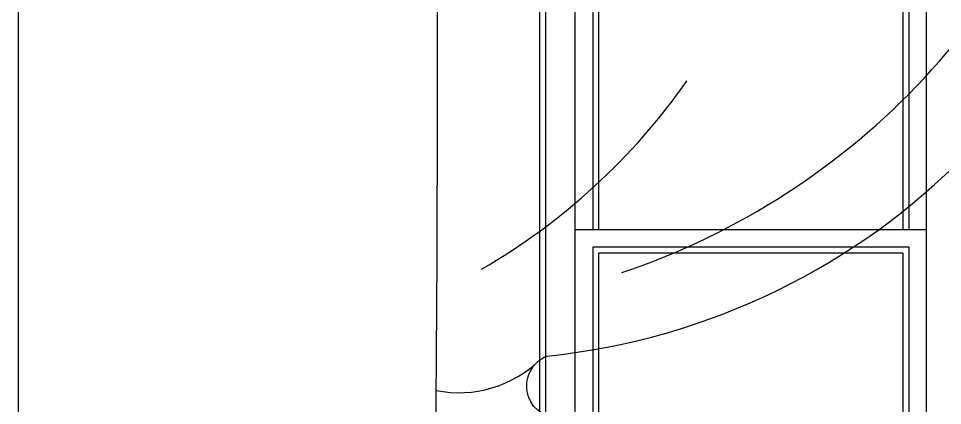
# Model space of a CAD drawing. Header units: metres. Extents: x 6109 to 10009, y 6120 to 9320.
# Drawn here: x 6109 to 7686, y 7720 to 8381 of the extents above; entities that cross this region are included whole.
import ezdxf

# ---------------------------------------------------------------- set-up
doc = ezdxf.new("R2010")
doc.units = ezdxf.units.M
for name, color, linetype in [('3', 3, 'Continuous'), ('4', 4, 'Continuous'), ('7', 7, 'Continuous')]:
    doc.layers.add(name, color=color, linetype=linetype)

msp = doc.modelspace()

# ---------------------------------------------------------------- hatches: boundary and pattern name
at = {"layer": '3'}
h = msp.add_hatch(dxfattribs=at)
h.set_pattern_fill('AR-RROOF', scale=490)
h.paths.add_polyline_path([(7799.02, 7060.21), (8319.02, 7060.21), (8319.02, 7980.21), (7799.02, 7980.21)])
h.paths.add_polyline_path([(7099.02, 7060.21), (7619.02, 7060.21), (7619.02, 7980.21), (7521.03, 7980.21, -0.1), (7099.02, 7816.67)])
h.paths.add_polyline_path([(8499.02, 7060.21), (9019.02, 7060.21), (9019.02, 7824.15, -0.08), (8654.97, 7980.21), (8499.02, 7980.21)])
h.paths.add_polyline_path([(7799.02, 8226.42), (7799.02, 8020.21), (8319.02, 8020.21), (8319.02, 8281.75, -0.13), (8059.02, 8870.21, -0.15)])

# ---------------------------------------------------------------- linework, layer by layer
msp.add_line((7009.02, 7020.21), (7009.02, 8820.21), dxfattribs=at)
for points in [[(7629.02, 8020.21), (7629.02, 8870.21)], [(7089.02, 8820.21), (7089.02, 8020.21)]]:
    msp.add_lwpolyline(points, dxfattribs=at)
msp.add_lwpolyline([(7629.02, 7990.21), (7089.02, 7990.21), (7089.02, 7050.21), (7629.02, 7050.21), (7629.02, 7990.21)], close=True, dxfattribs=at)
for centre, radius, start, end in [((6740.41, 9133.29), 1251.34, 288.57, 345.37), ((6345.99, 8909), 1104.65, 300.06, 324.92)]:
    msp.add_arc(centre, radius, start, end, dxfattribs=at)
at = {"layer": '4'}
for p, q in [((6109.02, 6120.21), (6109.02, 9238.21)), ((7659.02, 7020.21), (7659.02, 8870.21)), ((6999.02, 7020.21), (6999.02, 8820.21)), ((7059.02, 7020.21), (7059.02, 8820.21)), ((7659.02, 8020.21), (7059.02, 8020.21))]:
    msp.add_line(p, q, dxfattribs=at)
msp.add_lwpolyline([(7104.12, 6155.8, 0.05), (7029.13, 7698.37, -0.8), (7010.38, 7804.54, 0.36), (8059.02, 8870.21, 0.27)], format="xyb", dxfattribs=at)
msp.add_arc((-66764.89, 8329.28), 73589.19, 358.29, 0.35, dxfattribs=at)
at = {"layer": '7'}
msp.add_line((7619.02, 7980.21), (7099.02, 7980.21), dxfattribs=at)
for points in [[(7619.02, 8020.21), (7619.02, 8870.21)], [(7099.02, 8820.21), (7099.02, 8020.21)], [(7099.02, 7980.21), (7099.02, 7060.21), (7619.02, 7060.21), (7619.02, 7980.21)]]:
    msp.add_lwpolyline(points, dxfattribs=at)
msp.add_arc((6861.09, 7939.54), 197.53, 258.58, 314.29, dxfattribs=at)

doc.saveas('drawing.dxf')
